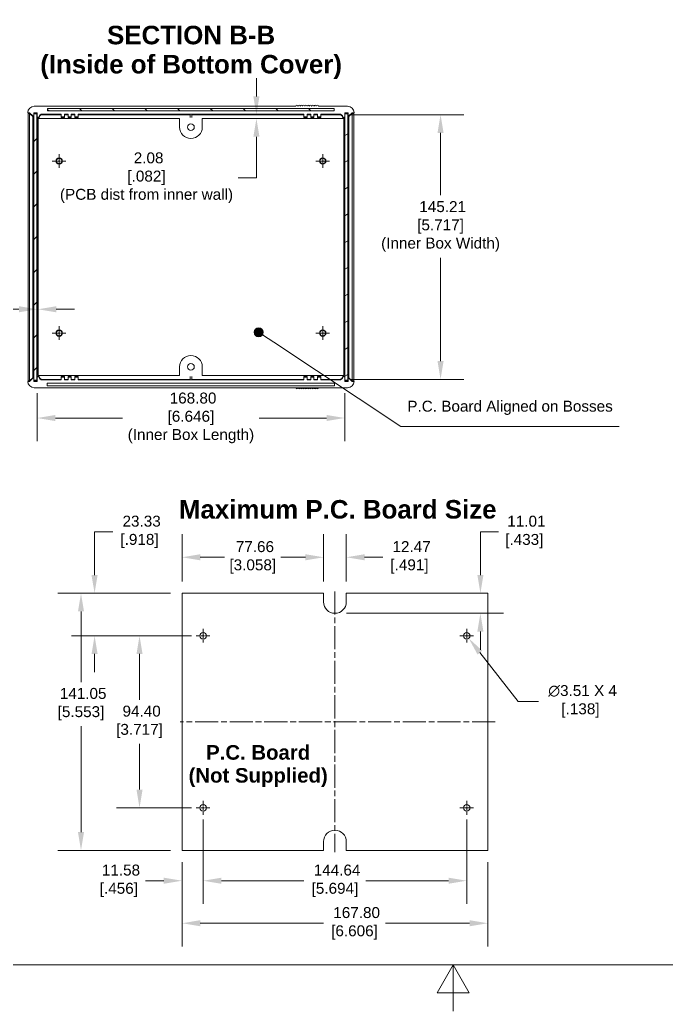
# Model space of a CAD drawing. Header units: millimetres. Extents: x 13 to 1104, y 13 to 850.
# Drawn here: x 321 to 676, y 13 to 557 of the extents above; entities that cross this region are included whole.
import ezdxf

# ---------------------------------------------------------------- set-up
doc = ezdxf.new("R2010")
doc.units = ezdxf.units.MM
doc.header["$LTSCALE"] = 4
doc.linetypes.add('CHAIN', pattern=[0.7087, 0.4724, -0.0591, 0.1181, -0.0591])
for name, color, linetype, lineweight in [('Border (ANSI)', 7, 'Continuous', 9), ('Center Mark (ANSI)', 7, 'Continuous', 9), ('Centerline (ANSI)', 7, 'Continuous', 9), ('Dimension (ANSI)', 7, 'Continuous', 9), ('Hatch (ANSI)', 7, 'Continuous', 9), ('Symbol (ANSI)', 7, 'Continuous', 9), ('Visible (ANSI)', 7, 'Continuous', 9)]:
    doc.layers.add(name, color=color, linetype=linetype, lineweight=lineweight)
doc.styles.add('Label Text (ANSI)', font='ARIALBD.TTF')
doc.styles.add('Note Text (ANSI)', font='ARIAL.TTF')
doc.dimstyles.new('Default - mm (ANSI)', dxfattribs={"dimscale": 4, "dimtxt": 1.5, "dimasz": 2.5, "dimexe": 3.175, "dimexo": 1.6002, "dimgap": 0.8, "dimtad": 0, "dimtih": 1, "dimtoh": 1, "dimrnd": 1e-08, "dimzin": 4, "dimdsep": 46, "dimtxsty": 'Note Text (ANSI)', "dimcen": 0.09, "dimdle": 10, "dimclrd": 256, "dimclre": 256, "dimclrt": 256, "dimadec": 1, "dimazin": 0, "dimtfac": 2.032, "dimtofl": 0, "dimtmove": 0, "dimatfit": 3, "dimfxl": 0, "dimtolj": 1, "dimtzin": 0, "dimlwd": -1, "dimlwe": -1, "dimarcsym": 0})

# ---------------------------------------------------------------- blocks, each defined once
blk = doc.blocks.new('Borders Default Border')
at = {"layer": 'Border (ANSI)', "flags": 128}
for points in [[(9.65, 9.65), (9.65, 206.25), (269.75, 206.25), (269.75, 9.65), (9.65, 9.65)], [(139.7, 3.3), (139.7, 9.65), (137.5, 5.84), (141.9, 5.84), (139.7, 9.65)]]:
    blk.add_lwpolyline(points, dxfattribs=at)
blk = doc.blocks.new('*D11')
at = {"layer": 'Defpoints', "color": 0}
for p in [(565.16, 220.56), (567.32, 217.8)]:
    blk.add_point(p, dxfattribs=at)
at = {"layer": 'Dimension (ANSI)'}
for p, q in [((565.88, 219.18), (566.6, 219.18)), ((566.24, 218.82), (566.24, 219.54)), ((594.48, 183.16), (573.49, 209.93)), ((605.62, 183.16), (594.48, 183.16))]:
    blk.add_line(p, q, dxfattribs=at)
blk.add_solid([(574.81, 210.96), (572.18, 208.9), (567.32, 217.8)], dxfattribs=at)
at = {"layer": 'Dimension (ANSI)', "insert": (628.65, 192.12), "char_height": 6, "attachment_point": 2, "style": 'Note Text (ANSI)'}
blk.add_mtext('\\A1; ∅3.51{ X 4}\\P[.138]', dxfattribs=at)
blk = doc.blocks.new('*D12')
at = {"layer": 'Defpoints', "color": 0}
for p in [(410.02, 242.5), (354.59, 101.45), (410.02, 101.45)]:
    blk.add_point(p, dxfattribs=at)
at = {"layer": 'Dimension (ANSI)'}
for p, q in [((403.62, 242.5), (341.89, 242.5)), ((354.59, 232.5), (354.59, 193.75)), ((354.59, 111.45), (354.59, 169.63)), ((403.62, 101.45), (341.89, 101.45))]:
    blk.add_line(p, q, dxfattribs=at)
for points in [[(352.92, 232.5), (356.25, 232.5), (354.59, 242.5)], [(352.92, 111.45), (356.25, 111.45), (354.59, 101.45)]]:
    blk.add_solid(points, dxfattribs=at)
at = {"layer": 'Dimension (ANSI)', "insert": (354.59, 190.55), "char_height": 6, "attachment_point": 2, "style": 'Note Text (ANSI)'}
blk.add_mtext('\\A1; 141.05\\P[5.553]', dxfattribs=at)
blk = doc.blocks.new('*D13')
at = {"layer": 'Defpoints', "color": 0}
for p in [(421.6, 219.18), (386.69, 124.78), (421.6, 124.78)]:
    blk.add_point(p, dxfattribs=at)
at = {"layer": 'Dimension (ANSI)'}
for p, q in [((415.2, 219.18), (373.99, 219.18)), ((386.69, 209.18), (386.69, 184.03)), ((386.69, 134.78), (386.69, 159.92)), ((415.2, 124.78), (373.99, 124.78))]:
    blk.add_line(p, q, dxfattribs=at)
for points in [[(385.03, 209.18), (388.36, 209.18), (386.69, 219.18)], [(385.03, 134.78), (388.36, 134.78), (386.69, 124.78)]]:
    blk.add_solid(points, dxfattribs=at)
at = {"layer": 'Dimension (ANSI)', "insert": (386.69, 180.83), "char_height": 6, "attachment_point": 2, "style": 'Note Text (ANSI)'}
blk.add_mtext('\\A1; 94.40\\P[3.717]', dxfattribs=at)
blk = doc.blocks.new('*D14')
at = {"layer": 'Defpoints', "color": 0}
for p in [(487.69, 262.24), (410.02, 242.5), (487.69, 242.5)]:
    blk.add_point(p, dxfattribs=at)
at = {"layer": 'Dimension (ANSI)'}
for p, q in [((410.02, 248.9), (410.02, 274.94)), ((487.69, 248.9), (487.69, 274.94)), ((420.02, 262.24), (433.39, 262.24)), ((477.69, 262.24), (464.31, 262.24))]:
    blk.add_line(p, q, dxfattribs=at)
for points in [[(420.02, 263.91), (420.02, 260.57), (410.02, 262.24)], [(477.69, 263.91), (477.69, 260.57), (487.69, 262.24)]]:
    blk.add_solid(points, dxfattribs=at)
at = {"layer": 'Dimension (ANSI)', "insert": (448.85, 271.1), "char_height": 6, "attachment_point": 2, "style": 'Note Text (ANSI)'}
blk.add_mtext('\\A1; 77.66\\P[3.058]', dxfattribs=at)
blk = doc.blocks.new('*D15')
at = {"layer": 'Defpoints', "color": 0}
for p in [(500.16, 262.24), (487.69, 242.5), (500.16, 242.5)]:
    blk.add_point(p, dxfattribs=at)
at = {"layer": 'Dimension (ANSI)'}
for p, q in [((487.69, 248.9), (487.69, 274.94)), ((500.16, 248.9), (500.16, 274.94)), ((477.69, 262.24), (467.69, 262.24)), ((510.16, 262.24), (520.16, 262.24))]:
    blk.add_line(p, q, dxfattribs=at)
for points in [[(477.69, 263.91), (477.69, 260.57), (487.69, 262.24)], [(510.16, 263.91), (510.16, 260.57), (500.16, 262.24)]]:
    blk.add_solid(points, dxfattribs=at)
at = {"layer": 'Dimension (ANSI)', "insert": (534.82, 271.1), "char_height": 6, "attachment_point": 2, "style": 'Note Text (ANSI)'}
blk.add_mtext('\\A1; 12.47\\P[.491]', dxfattribs=at)
blk = doc.blocks.new('*D16')
at = {"layer": 'Defpoints', "color": 0}
for p in [(577.82, 242.5), (493.92, 231.5), (573.74, 231.5)]:
    blk.add_point(p, dxfattribs=at)
at = {"layer": 'Dimension (ANSI)'}
for p, q in [((573.74, 252.5), (573.74, 276.19)), ((573.74, 276.19), (583.74, 276.19)), ((571.42, 242.5), (561.04, 242.5)), ((500.32, 231.5), (586.44, 231.5)), ((573.74, 221.5), (573.74, 211.5))]:
    blk.add_line(p, q, dxfattribs=at)
for points in [[(572.08, 252.5), (575.41, 252.5), (573.74, 242.5)], [(572.08, 221.5), (575.41, 221.5), (573.74, 231.5)]]:
    blk.add_solid(points, dxfattribs=at)
at = {"layer": 'Dimension (ANSI)', "insert": (597.83, 285.04), "char_height": 6, "attachment_point": 2, "style": 'Note Text (ANSI)'}
blk.add_mtext('\\A1; 11.01\\P[.433]', dxfattribs=at)
blk = doc.blocks.new('*D17')
at = {"layer": 'Defpoints', "color": 0}
for p in [(421.6, 124.78), (566.24, 124.78), (566.24, 84.78)]:
    blk.add_point(p, dxfattribs=at)
at = {"layer": 'Dimension (ANSI)'}
for p, q in [((421.6, 118.38), (421.6, 72.08)), ((566.24, 118.38), (566.24, 72.08)), ((431.6, 84.78), (476.94, 84.78)), ((556.24, 84.78), (510.9, 84.78))]:
    blk.add_line(p, q, dxfattribs=at)
for points in [[(431.6, 86.44), (431.6, 83.11), (421.6, 84.78)], [(556.24, 86.44), (556.24, 83.11), (566.24, 84.78)]]:
    blk.add_solid(points, dxfattribs=at)
at = {"layer": 'Dimension (ANSI)', "insert": (493.92, 93.63), "char_height": 6, "attachment_point": 2, "style": 'Note Text (ANSI)'}
blk.add_mtext('\\A1; 144.64\\P[5.694]', dxfattribs=at)
blk = doc.blocks.new('*D18')
at = {"layer": 'Defpoints', "color": 0}
for p in [(410.02, 101.45), (577.82, 101.45), (577.82, 61.45)]:
    blk.add_point(p, dxfattribs=at)
at = {"layer": 'Dimension (ANSI)'}
for p, q in [((410.02, 95.05), (410.02, 48.75)), ((577.82, 95.05), (577.82, 48.75)), ((420.02, 61.45), (487.68, 61.45)), ((567.82, 61.45), (521.65, 61.45))]:
    blk.add_line(p, q, dxfattribs=at)
for points in [[(420.02, 63.12), (420.02, 59.78), (410.02, 61.45)], [(567.82, 63.12), (567.82, 59.78), (577.82, 61.45)]]:
    blk.add_solid(points, dxfattribs=at)
at = {"layer": 'Dimension (ANSI)', "insert": (504.67, 70.31), "char_height": 6, "attachment_point": 2, "style": 'Note Text (ANSI)'}
blk.add_mtext('\\A1; 167.80\\P[6.606]', dxfattribs=at)
blk = doc.blocks.new('*D19')
at = {"layer": 'Defpoints', "color": 0}
for p in [(421.6, 124.78), (410.02, 101.45), (421.6, 84.78)]:
    blk.add_point(p, dxfattribs=at)
at = {"layer": 'Dimension (ANSI)'}
for p, q in [((421.6, 118.38), (421.6, 72.08)), ((410.02, 95.05), (410.02, 72.08)), ((400.02, 84.78), (390.02, 84.78)), ((431.6, 84.78), (441.6, 84.78))]:
    blk.add_line(p, q, dxfattribs=at)
for points in [[(400.02, 86.44), (400.02, 83.11), (410.02, 84.78)], [(431.6, 86.44), (431.6, 83.11), (421.6, 84.78)]]:
    blk.add_solid(points, dxfattribs=at)
at = {"layer": 'Dimension (ANSI)', "insert": (375.35, 93.63), "char_height": 6, "attachment_point": 2, "style": 'Note Text (ANSI)'}
blk.add_mtext('\\A1; 11.58\\P[.456]', dxfattribs=at)
blk = doc.blocks.new('*D20')
at = {"layer": 'Defpoints', "color": 0}
for p in [(362.03, 242.5), (410.02, 242.5), (421.6, 219.18)]:
    blk.add_point(p, dxfattribs=at)
at = {"layer": 'Dimension (ANSI)'}
for p, q in [((362.03, 252.5), (362.03, 276.21)), ((362.03, 276.21), (372.03, 276.21)), ((403.62, 242.5), (349.33, 242.5)), ((415.2, 219.18), (349.33, 219.18)), ((362.03, 209.18), (362.03, 199.18))]:
    blk.add_line(p, q, dxfattribs=at)
for points in [[(360.36, 252.5), (363.7, 252.5), (362.03, 242.5)], [(360.36, 209.18), (363.7, 209.18), (362.03, 219.18)]]:
    blk.add_solid(points, dxfattribs=at)
at = {"layer": 'Dimension (ANSI)', "insert": (386.69, 285.07), "char_height": 6, "attachment_point": 2, "style": 'Note Text (ANSI)'}
blk.add_mtext('\\A1; 23.33\\P[.918]', dxfattribs=at)
blk = doc.blocks.new('*D29')
at = {"layer": 'Defpoints', "color": 0}
for p in [(383.91, 505.07), (383.91, 502.99), (450.83, 505.07)]:
    blk.add_point(p, dxfattribs=at)
at = {"layer": 'Dimension (ANSI)'}
for p, q in [((450.83, 515.07), (450.83, 525.07)), ((450.83, 492.99), (450.83, 470.44)), ((450.83, 470.44), (440.83, 470.44))]:
    blk.add_line(p, q, dxfattribs=at)
for points in [[(449.16, 515.07), (452.49, 515.07), (450.83, 505.07)], [(449.16, 492.99), (452.49, 492.99), (450.83, 502.99)]]:
    blk.add_solid(points, dxfattribs=at)
at = {"layer": 'Dimension (ANSI)', "insert": (390.52, 484.4), "char_height": 6, "attachment_point": 2, "style": 'Note Text (ANSI)'}
blk.add_mtext('\\A1; 2.08\\P[.082]{\\P(PCB dist from inner wall)}', dxfattribs=at)
blk = doc.blocks.new('*D30')
at = {"layer": 'Defpoints', "color": 0}
for p in [(330.5, 503.72), (331, 491), (330.5, 398.33)]:
    blk.add_point(p, dxfattribs=at)
at = {"layer": 'Dimension (ANSI)'}
for p, q in [((330.5, 497.32), (330.5, 385.63)), ((320.5, 398.33), (304.99, 398.33)), ((341, 398.33), (351, 398.33))]:
    blk.add_line(p, q, dxfattribs=at)
for points in [[(320.5, 399.99), (320.5, 396.66), (330.5, 398.33)], [(341, 399.99), (341, 396.66), (331, 398.33)]]:
    blk.add_solid(points, dxfattribs=at)
at = {"layer": 'Dimension (ANSI)', "insert": (275.07, 398.33), "char_height": 6, "attachment_point": 5, "style": 'Note Text (ANSI)'}
blk.add_mtext('\\A1; .50\\P[.020]{\\P(PCB dist from \\Pend panel)}', dxfattribs=at)
blk = doc.blocks.new('*D31')
at = {"layer": 'Defpoints', "color": 0}
for p in [(496.3, 505.07), (496.3, 359.86), (551.87, 359.86)]:
    blk.add_point(p, dxfattribs=at)
at = {"layer": 'Dimension (ANSI)'}
for p, q in [((502.71, 505.07), (564.57, 505.07)), ((551.87, 495.07), (551.87, 460.85)), ((551.87, 369.86), (551.87, 426.53)), ((502.71, 359.86), (564.57, 359.86))]:
    blk.add_line(p, q, dxfattribs=at)
for points in [[(550.2, 495.07), (553.53, 495.07), (551.87, 505.07)], [(550.2, 369.86), (553.53, 369.86), (551.87, 359.86)]]:
    blk.add_solid(points, dxfattribs=at)
at = {"layer": 'Dimension (ANSI)', "insert": (551.87, 457.65), "char_height": 6, "attachment_point": 2, "style": 'Note Text (ANSI)'}
blk.add_mtext('\\A1; 145.21\\P[5.717]{\\P(Inner Box Width)}', dxfattribs=at)
blk = doc.blocks.new('*D32')
at = {"layer": 'Defpoints', "color": 0}
for p in [(330.5, 358.77), (499.3, 358.77), (330.5, 338.66)]:
    blk.add_point(p, dxfattribs=at)
at = {"layer": 'Dimension (ANSI)'}
for p, q in [((330.5, 352.37), (330.5, 325.96)), ((499.3, 352.37), (499.3, 325.96)), ((340.5, 338.66), (377.4, 338.66)), ((489.3, 338.66), (452.41, 338.66))]:
    blk.add_line(p, q, dxfattribs=at)
for points in [[(340.5, 340.32), (340.5, 336.99), (330.5, 338.66)], [(489.3, 340.32), (489.3, 336.99), (499.3, 338.66)]]:
    blk.add_solid(points, dxfattribs=at)
at = {"layer": 'Dimension (ANSI)', "insert": (414.9, 352.61), "char_height": 6, "attachment_point": 2, "style": 'Note Text (ANSI)'}
blk.add_mtext('\\A1; 168.80\\P[6.646]{\\P(Inner Box Length)}', dxfattribs=at)
blk = doc.blocks.new('Balloon3')
at = {"layer": 'Symbol (ANSI)'}
h = blk.add_hatch(color=256, dxfattribs=at)
edge = h.paths.add_edge_path(flags=0)
edge.add_arc((113.02, 96.43), 0.622, 0, 360)
for p, q in [((115.1, 95.05), (113.54, 96.09)), ((115.1, 95.05), (132.51, 83.51)), ((132.51, 83.51), (162.49, 83.51))]:
    blk.add_line(p, q, dxfattribs=at)
blk.add_circle((113.02, 96.43), 0.622, dxfattribs=at)
at = {"layer": 'Symbol (ANSI)', "insert": (147.5, 86.06), "char_height": 1.5, "attachment_point": 5, "style": 'Note Text (ANSI)'}
blk.add_mtext('P.C. Board Aligned on Bosses', dxfattribs=at)

msp = doc.modelspace()

# ---------------------------------------------------------------- hatches: boundary and pattern name
at = {"layer": 'Hatch (ANSI)'}
h = msp.add_hatch(dxfattribs=at)
h.set_pattern_fill('ANSI31', color=256, scale=101.6, angle=-90, style=0)
h.set_pattern_definition([(315, (0, 0), (8.98026, 8.98026), [])])
h.paths.add_polyline_path([(493.53, 508.416), (493.53, 507.116), (336.28, 507.116), (336.28, 508.416)])
h = msp.add_hatch(dxfattribs=at)
h.set_pattern_fill('ANSI31', color=256, scale=101.6, style=0)
h.set_pattern_definition([(45, (0, 0), (-8.98026, 8.98026), [])])
h.paths.add_polyline_path([(328.765, 505.467), (328.765, 359.467), (330.415, 359.467), (330.415, 505.467)])
h = msp.add_hatch(dxfattribs=at)
h.set_pattern_fill('ANSI31', color=256, scale=101.6, angle=-15, style=0)
h.set_pattern_definition([(30, (0, 0), (-6.35, 10.99852), [])])
h.paths.add_polyline_path([(499.395, 505.467), (499.395, 359.467), (501.045, 359.467), (501.045, 505.467)])

# ---------------------------------------------------------------- linework, layer by layer
at = {"layer": 'Center Mark (ANSI)', "linetype": 'CHAIN', "ltscale": 1.042232}
for p, q in [((346.337, 479.667), (338.832, 479.667)), ((342.585, 483.42), (342.585, 475.915)), ((490.977, 479.667), (483.472, 479.667)), ((487.225, 483.42), (487.225, 475.915)), ((342.585, 389.02), (342.585, 381.515)), ((487.225, 389.02), (487.225, 381.515)), ((346.337, 385.267), (338.832, 385.267)), ((490.977, 385.267), (483.472, 385.267)), ((425.355, 219.176), (417.85, 219.176)), ((421.602, 222.929), (421.602, 215.423)), ((569.995, 219.176), (562.49, 219.176)), ((566.242, 222.929), (566.242, 215.423)), ((421.602, 128.529), (421.602, 121.023)), ((566.242, 128.529), (566.242, 121.023)), ((425.355, 124.776), (417.85, 124.776)), ((569.995, 124.776), (562.49, 124.776))]:
    msp.add_line(p, q, dxfattribs=at)
at = {"layer": 'Centerline (ANSI)', "linetype": 'CHAIN', "ltscale": 6.702413}
for p, q in [((493.922, 243.502), (493.922, 100.45)), ((581.838, 171.976), (409.022, 171.976))]:
    msp.add_line(p, q, dxfattribs=at)
at = {"layer": 'Visible (ANSI)'}
for p, q in [((325.405, 506.217), (325.405, 506.166)), ((325.405, 506.166), (325.551, 505.823)), ((325.405, 506.166), (326.405, 506.166)), ((326.405, 506.166), (326.405, 505.823)), ((326.405, 506.166), (328.175, 504.466)), ((328.675, 506.166), (330.505, 506.166)), ((328.675, 504.466), (328.675, 506.166)), ((472.417, 509.717), (328.905, 509.717)), ((330.505, 506.166), (330.505, 503.716)), ((336.28, 508.416), (493.53, 508.416)), ((336.28, 507.116), (336.28, 508.416)), ((493.53, 507.116), (336.28, 507.116)), ((473.667, 509.717), (473.642, 509.717)), ((474.917, 509.717), (474.892, 509.717)), ((476.167, 509.717), (476.142, 509.717)), ((477.417, 509.717), (477.392, 509.717)), ((478.667, 509.717), (478.642, 509.717)), ((479.917, 509.717), (479.892, 509.717)), ((481.167, 509.717), (481.142, 509.717)), ((482.417, 509.717), (482.392, 509.717)), ((483.667, 509.717), (483.642, 509.717)), ((500.905, 509.717), (484.892, 509.717)), ((493.53, 508.416), (493.53, 507.116)), ((499.305, 506.166), (501.135, 506.166)), ((499.305, 503.716), (499.305, 506.166)), ((501.135, 504.466), (501.135, 506.166)), ((501.635, 504.466), (503.405, 506.166)), ((503.405, 506.166), (504.405, 506.166)), ((503.405, 506.166), (503.405, 505.823)), ((504.259, 505.823), (504.405, 506.166)), ((504.405, 506.166), (504.405, 506.217)), ((325.551, 505.823), (326.405, 505.823)), ((325.551, 359.111), (325.551, 505.823)), ((326.405, 505.823), (328.175, 504.162)), ((326.405, 359.111), (326.405, 505.823)), ((328.175, 504.466), (328.675, 504.466)), ((328.175, 504.466), (328.175, 504.162)), ((328.175, 504.162), (328.675, 504.162)), ((328.175, 504.162), (328.175, 360.773)), ((328.675, 505.823), (330.505, 505.823)), ((328.675, 504.466), (328.675, 504.162)), ((328.675, 504.162), (328.675, 360.773)), ((328.765, 505.467), (328.765, 359.467)), ((330.415, 505.467), (328.765, 505.467)), ((330.415, 359.467), (330.415, 505.467)), ((330.505, 503.716), (331.527, 503.716)), ((330.505, 503.716), (330.505, 503.412)), ((330.505, 503.412), (330.505, 361.523)), ((331.527, 503.412), (330.505, 503.412)), ((408.669, 502.993), (331.005, 502.993)), ((331.005, 502.993), (331.005, 361.941)), ((331.505, 503.112), (331.505, 502.993)), ((331.527, 503.716), (331.527, 503.412)), ((333.505, 505.416), (343.705, 505.416)), ((343.705, 505.073), (333.505, 505.073)), ((343.705, 503.816), (343.705, 505.416)), ((345.455, 503.816), (343.705, 503.816)), ((343.705, 503.816), (343.705, 503.473)), ((345.455, 503.473), (343.705, 503.473)), ((345.455, 505.416), (347.455, 505.416)), ((345.455, 505.416), (345.455, 503.816)), ((347.455, 505.073), (345.455, 505.073)), ((345.455, 503.816), (345.455, 503.473)), ((347.455, 503.816), (347.455, 505.416)), ((349.205, 503.816), (347.455, 503.816)), ((347.455, 503.816), (347.455, 503.473)), ((349.205, 503.473), (347.455, 503.473)), ((349.205, 505.416), (351.205, 505.416)), ((349.205, 505.416), (349.205, 503.816)), ((351.205, 505.073), (349.205, 505.073)), ((349.205, 503.816), (349.205, 503.473)), ((351.205, 503.816), (351.205, 505.416)), ((352.955, 503.816), (351.205, 503.816)), ((351.205, 503.816), (351.205, 503.473)), ((352.955, 503.473), (351.205, 503.473)), ((352.955, 505.416), (476.855, 505.416)), ((352.955, 505.416), (352.955, 503.816)), ((414.405, 505.073), (352.955, 505.073)), ((352.955, 503.816), (352.955, 503.473)), ((408.669, 498.223), (408.669, 502.993)), ((414.405, 503.481), (414.405, 505.413)), ((414.405, 505.413), (415.405, 505.413)), ((415.405, 505.413), (415.405, 503.481)), ((476.855, 505.073), (415.405, 505.073)), ((498.805, 502.993), (421.14, 502.993)), ((421.14, 502.993), (421.14, 498.223)), ((476.855, 505.416), (476.855, 503.816)), ((476.855, 503.816), (478.605, 503.816)), ((476.855, 503.816), (476.855, 503.473)), ((478.605, 503.473), (476.855, 503.473)), ((478.605, 505.416), (480.605, 505.416)), ((478.605, 503.816), (478.605, 505.416)), ((480.605, 505.073), (478.605, 505.073)), ((478.605, 503.816), (478.605, 503.473)), ((480.605, 505.416), (480.605, 503.816)), ((480.605, 503.816), (482.355, 503.816)), ((480.605, 503.816), (480.605, 503.473)), ((482.355, 503.473), (480.605, 503.473)), ((482.355, 505.416), (484.355, 505.416)), ((482.355, 503.816), (482.355, 505.416)), ((484.355, 505.073), (482.355, 505.073)), ((482.355, 503.816), (482.355, 503.473)), ((484.355, 505.416), (484.355, 503.816)), ((484.355, 503.816), (486.105, 503.816)), ((484.355, 503.816), (484.355, 503.473)), ((486.105, 503.473), (484.355, 503.473)), ((486.105, 505.416), (496.305, 505.416)), ((486.105, 503.816), (486.105, 505.416)), ((496.305, 505.073), (486.105, 505.073)), ((486.105, 503.816), (486.105, 503.473)), ((498.282, 503.716), (498.282, 503.412)), ((499.305, 503.716), (498.282, 503.716)), ((498.282, 503.412), (499.305, 503.412)), ((498.305, 503.112), (498.305, 502.993)), ((498.805, 361.941), (498.805, 502.993)), ((501.135, 505.823), (499.305, 505.823)), ((499.305, 503.716), (499.305, 503.412)), ((499.305, 503.412), (499.305, 361.523)), ((499.395, 505.467), (499.395, 359.467)), ((501.045, 505.467), (499.395, 505.467)), ((501.045, 359.467), (501.045, 505.467)), ((501.635, 504.466), (501.135, 504.466)), ((501.135, 504.466), (501.135, 504.162)), ((501.135, 504.162), (501.635, 504.162)), ((501.135, 504.162), (501.135, 360.773)), ((501.635, 504.162), (503.405, 505.823)), ((501.635, 504.466), (501.635, 504.162)), ((501.635, 504.162), (501.635, 360.773)), ((504.259, 505.823), (503.405, 505.823)), ((503.405, 505.823), (503.405, 359.111)), ((504.259, 505.823), (504.259, 359.111)), ((408.669, 361.941), (408.669, 366.711)), ((421.14, 366.711), (421.14, 361.941)), ((325.551, 359.111), (325.405, 358.769)), ((325.551, 359.111), (326.405, 359.111)), ((328.175, 360.773), (326.405, 359.111)), ((328.175, 360.469), (326.405, 358.769)), ((326.405, 358.769), (326.405, 359.111)), ((328.675, 360.773), (328.175, 360.773)), ((328.175, 360.469), (328.175, 360.773)), ((328.175, 360.469), (328.675, 360.469)), ((328.675, 360.469), (328.675, 360.773)), ((328.675, 360.469), (328.675, 358.769)), ((328.675, 359.111), (330.505, 359.111)), ((328.765, 359.467), (330.415, 359.467)), ((330.505, 361.523), (331.527, 361.523)), ((330.505, 361.219), (330.505, 361.523)), ((330.505, 361.219), (331.527, 361.219)), ((330.505, 361.219), (330.505, 358.769)), ((331.005, 361.941), (408.669, 361.941)), ((331.505, 361.941), (331.505, 361.823)), ((331.527, 361.219), (331.527, 361.523)), ((343.705, 359.861), (333.505, 359.861)), ((343.705, 359.519), (333.505, 359.519)), ((343.705, 361.461), (345.455, 361.461)), ((343.705, 361.119), (343.705, 361.461)), ((345.455, 361.119), (343.705, 361.119)), ((343.705, 361.119), (343.705, 359.519)), ((345.455, 361.119), (345.455, 361.461)), ((345.455, 359.519), (345.455, 361.119)), ((347.455, 359.861), (345.455, 359.861)), ((347.455, 359.519), (345.455, 359.519)), ((347.455, 361.461), (349.205, 361.461)), ((347.455, 361.119), (347.455, 361.461)), ((349.205, 361.119), (347.455, 361.119)), ((347.455, 361.119), (347.455, 359.519)), ((349.205, 361.119), (349.205, 361.461)), ((349.205, 359.519), (349.205, 361.119)), ((351.205, 359.861), (349.205, 359.861)), ((351.205, 359.519), (349.205, 359.519)), ((351.205, 361.461), (352.955, 361.461)), ((351.205, 361.119), (351.205, 361.461)), ((352.955, 361.119), (351.205, 361.119)), ((351.205, 361.119), (351.205, 359.519)), ((352.955, 361.119), (352.955, 361.461)), ((352.955, 359.519), (352.955, 361.119)), ((414.405, 359.861), (352.955, 359.861)), ((476.855, 359.519), (352.955, 359.519)), ((414.405, 361.454), (414.405, 359.521)), ((415.405, 359.521), (414.405, 359.521)), ((415.405, 359.521), (415.405, 361.454)), ((476.855, 359.861), (415.405, 359.861)), ((421.14, 361.941), (498.805, 361.941)), ((476.855, 361.461), (478.605, 361.461)), ((476.855, 361.119), (476.855, 361.461)), ((476.855, 361.119), (478.605, 361.119)), ((476.855, 359.519), (476.855, 361.119)), ((478.605, 361.119), (478.605, 361.461)), ((478.605, 361.119), (478.605, 359.519)), ((480.605, 359.861), (478.605, 359.861)), ((480.605, 359.519), (478.605, 359.519)), ((480.605, 361.461), (482.355, 361.461)), ((480.605, 361.119), (480.605, 361.461)), ((480.605, 361.119), (482.355, 361.119)), ((480.605, 359.519), (480.605, 361.119)), ((482.355, 361.119), (482.355, 361.461)), ((482.355, 361.119), (482.355, 359.519)), ((484.355, 359.861), (482.355, 359.861)), ((484.355, 359.519), (482.355, 359.519)), ((484.355, 361.461), (486.105, 361.461)), ((484.355, 361.119), (484.355, 361.461)), ((484.355, 361.119), (486.105, 361.119)), ((484.355, 359.519), (484.355, 361.119)), ((486.105, 361.119), (486.105, 361.461)), ((486.105, 361.119), (486.105, 359.519)), ((496.305, 359.861), (486.105, 359.861)), ((496.305, 359.519), (486.105, 359.519)), ((498.282, 361.219), (498.282, 361.523)), ((498.282, 361.523), (499.305, 361.523)), ((499.305, 361.219), (498.282, 361.219)), ((498.305, 361.941), (498.305, 361.823)), ((499.305, 361.219), (499.305, 361.523)), ((499.305, 358.769), (499.305, 361.219)), ((501.135, 359.111), (499.305, 359.111)), ((499.395, 359.467), (501.045, 359.467)), ((501.635, 360.773), (501.135, 360.773)), ((501.135, 360.469), (501.135, 360.773)), ((501.135, 360.469), (501.135, 358.769)), ((501.635, 360.469), (501.135, 360.469)), ((503.405, 359.111), (501.635, 360.773)), ((501.635, 360.469), (501.635, 360.773)), ((503.405, 358.769), (501.635, 360.469)), ((504.259, 359.111), (503.405, 359.111)), ((503.405, 358.769), (503.405, 359.111)), ((504.405, 358.769), (504.259, 359.111)), ((325.405, 358.769), (325.405, 358.718)), ((326.405, 358.769), (325.405, 358.769)), ((330.505, 358.769), (328.675, 358.769)), ((328.905, 355.217), (472.417, 355.217)), ((336.08, 356.319), (336.08, 357.819)), ((336.08, 357.819), (493.73, 357.819)), ((493.73, 356.319), (336.08, 356.319)), ((493.53, 357.819), (336.28, 357.819)), ((473.642, 355.217), (472.417, 355.217)), ((473.642, 355.217), (473.667, 355.217)), ((474.892, 355.217), (473.667, 355.217)), ((474.892, 355.217), (474.917, 355.217)), ((476.142, 355.217), (474.917, 355.217)), ((476.142, 355.217), (476.167, 355.217)), ((477.392, 355.217), (476.167, 355.217)), ((477.392, 355.217), (477.417, 355.217)), ((478.642, 355.217), (477.417, 355.217)), ((478.642, 355.217), (478.667, 355.217)), ((479.892, 355.217), (478.667, 355.217)), ((479.892, 355.217), (479.917, 355.217)), ((481.142, 355.217), (479.917, 355.217)), ((481.142, 355.217), (481.167, 355.217)), ((482.392, 355.217), (481.167, 355.217)), ((482.392, 355.217), (482.417, 355.217)), ((483.642, 355.217), (482.417, 355.217)), ((483.642, 355.217), (483.667, 355.217)), ((484.892, 355.217), (483.667, 355.217)), ((484.892, 355.217), (500.905, 355.217)), ((493.73, 357.819), (493.73, 356.319)), ((501.135, 358.769), (499.305, 358.769)), ((504.405, 358.769), (503.405, 358.769)), ((504.405, 358.718), (504.405, 358.769)), ((487.687, 242.502), (410.022, 242.502)), ((410.022, 242.502), (410.022, 101.45)), ((487.687, 237.732), (487.687, 242.502)), ((577.822, 242.502), (500.158, 242.502)), ((500.158, 242.502), (500.158, 237.732)), ((577.822, 101.45), (577.822, 242.502)), ((487.687, 101.45), (487.687, 106.22)), ((500.158, 106.22), (500.158, 101.45)), ((410.022, 101.45), (487.687, 101.45)), ((500.158, 101.45), (577.822, 101.45))]:
    msp.add_line(p, q, dxfattribs=at)
at = {"layer": 'Visible (ANSI)', "flags": 128}
for points in [[(332.505, 504.805), (332.429, 504.76), (332.356, 504.711), (332.286, 504.659), (332.218, 504.605), (332.153, 504.549), (332.091, 504.49), (332.031, 504.429), (331.974, 504.364), (331.919, 504.296), (331.866, 504.226), (331.817, 504.152), (331.77, 504.076), (331.727, 503.998), (331.688, 503.919), (331.652, 503.838), (331.621, 503.757), (331.594, 503.676), (331.57, 503.594), (331.55, 503.512), (331.534, 503.429), (331.521, 503.346), (331.512, 503.263), (331.507, 503.179), (331.505, 503.096)], [(498.305, 503.096), (498.303, 503.179), (498.298, 503.263), (498.289, 503.346), (498.276, 503.429), (498.26, 503.512), (498.24, 503.594), (498.216, 503.676), (498.188, 503.757), (498.157, 503.838), (498.122, 503.919), (498.083, 503.998), (498.039, 504.076), (497.993, 504.152), (497.943, 504.226), (497.891, 504.296), (497.836, 504.364), (497.778, 504.429), (497.718, 504.49), (497.656, 504.549), (497.591, 504.605), (497.524, 504.659), (497.453, 504.711), (497.38, 504.76), (497.305, 504.805)], [(332.505, 360.129), (332.422, 360.18), (332.343, 360.233), (332.267, 360.29), (332.194, 360.35), (332.124, 360.413), (332.059, 360.477), (331.997, 360.544), (331.939, 360.613), (331.885, 360.684), (331.835, 360.756), (331.788, 360.829), (331.745, 360.903), (331.706, 360.978), (331.671, 361.054), (331.639, 361.131), (331.61, 361.208), (331.585, 361.286), (331.564, 361.364), (331.546, 361.443), (331.531, 361.522), (331.519, 361.601), (331.511, 361.68), (331.506, 361.76), (331.505, 361.839)], [(498.305, 361.839), (498.303, 361.76), (498.298, 361.68), (498.29, 361.601), (498.279, 361.522), (498.264, 361.443), (498.246, 361.364), (498.224, 361.286), (498.199, 361.208), (498.171, 361.131), (498.139, 361.054), (498.103, 360.978), (498.064, 360.903), (498.021, 360.829), (497.975, 360.756), (497.925, 360.684), (497.871, 360.613), (497.813, 360.544), (497.751, 360.477), (497.685, 360.413), (497.616, 360.35), (497.543, 360.29), (497.466, 360.233), (497.387, 360.18), (497.305, 360.129)]]:
    msp.add_lwpolyline(points, dxfattribs=at)
at = {"layer": 'Visible (ANSI)'}
for centre, radius in [((414.905, 498.223), 1.825), ((342.585, 479.667), 1.753), ((342.585, 479.667), 1.525), ((487.225, 479.667), 1.753), ((487.225, 479.667), 1.525), ((342.585, 385.267), 1.753), ((342.585, 385.267), 1.525), ((487.225, 385.267), 1.753), ((487.225, 385.267), 1.525), ((414.905, 366.711), 1.825), ((421.602, 219.176), 1.753), ((566.242, 219.176), 1.753), ((421.602, 124.776), 1.753), ((566.242, 124.776), 1.753)]:
    msp.add_circle(centre, radius, dxfattribs=at)
for centre, radius, start, end in [((473.03, 509.592), 0.625, 11.53696, 168.46304), ((474.28, 509.592), 0.625, 11.53696, 168.46304), ((475.53, 509.592), 0.625, 11.53696, 168.46304), ((476.78, 509.592), 0.625, 11.53696, 168.46304), ((478.03, 509.592), 0.625, 11.53696, 168.46304), ((479.28, 509.592), 0.625, 11.53696, 168.46304), ((480.53, 509.592), 0.625, 11.53696, 168.46304), ((481.78, 509.592), 0.625, 11.53696, 168.46304), ((483.03, 509.592), 0.625, 11.53696, 168.46304), ((484.28, 509.592), 0.625, 11.53696, 168.46304), ((414.905, 498.223), 6.235, 180, 0), ((414.905, 366.711), 6.235, 0, 180), ((493.922, 237.732), 6.235, 180, 0), ((493.922, 106.22), 6.235, 0, 180)]:
    msp.add_arc(centre, radius, start, end, dxfattribs=at)
for centre, major_axis, ratio, start_param, end_param in [((328.905, 506.217), (0, 3.501), 0.9997389, 0, 1.5707963), ((500.905, 506.217), (0, 3.501), 0.9997389, 4.712389, 6.2831853), ((333.505, 503.112), (0, 2.001), 0.9997389, 1.4200036, 1.5707963), ((333.505, 503.416), (0, 2.001), 0.9997389, 0, 1.4200036), ((333.505, 503.073), (0, 2.001), 0.9997389, 0, 0.5235988), ((496.305, 503.416), (0, 2.001), 0.9997389, 4.8631818, 6.2831853), ((496.305, 503.073), (0, 2.001), 0.9997389, 5.7595865, 6.2831853), ((496.305, 503.112), (0, 2.001), 0.9997389, 4.712389, 4.8631818), ((333.505, 361.823), (0, -2.001), 0.9997389, 4.712389, 4.8631818), ((333.505, 361.519), (0, -2.001), 0.9997389, 4.8631818, 6.2831853), ((333.505, 361.862), (0, -2.001), 0.9997389, 5.7595865, 6.2831853), ((496.305, 361.519), (0, -2.001), 0.9997389, 0, 1.4200036), ((496.305, 361.862), (0, -2.001), 0.9997389, 0, 0.5235988), ((496.305, 361.823), (0, -2.001), 0.9997389, 1.4200036, 1.5707963), ((328.905, 358.718), (0, -3.501), 0.9997389, 4.712389, 6.2831853), ((473.03, 355.342), (-0.625, 0), 0.9994778, 0.2013579, 2.9402347), ((474.28, 355.342), (-0.625, 0), 0.9994778, 0.2013579, 2.9402347), ((475.53, 355.342), (-0.625, 0), 0.9994778, 0.2013579, 2.9402347), ((476.78, 355.342), (-0.625, 0), 0.9994778, 0.2013579, 2.9402347), ((478.03, 355.342), (-0.625, 0), 0.9994778, 0.2013579, 2.9402347), ((479.28, 355.342), (-0.625, 0), 0.9994778, 0.2013579, 2.9402347), ((480.53, 355.342), (-0.625, 0), 0.9994778, 0.2013579, 2.9402347), ((481.78, 355.342), (-0.625, 0), 0.9994778, 0.2013579, 2.9402347), ((483.03, 355.342), (-0.625, 0), 0.9994778, 0.2013579, 2.9402347), ((484.28, 355.342), (-0.625, 0), 0.9994778, 0.2013579, 2.9402347), ((500.905, 358.718), (0, -3.501), 0.9997389, 0, 1.5707963)]:
    msp.add_ellipse(centre, major_axis=major_axis, ratio=ratio, start_param=start_param, end_param=end_param, dxfattribs=at)

# ---------------------------------------------------------------- block references
at = {"xscale": 4, "yscale": 4, "zscale": 4}
msp.add_blockref('Borders Default Border', (0, 0), dxfattribs=at)
at = {"layer": 'Symbol (ANSI)', "xscale": 4, "yscale": 4, "zscale": 4}
msp.add_blockref('Balloon3', (0, 0), dxfattribs=at)

# ---------------------------------------------------------------- texts
at = {"layer": 'Symbol (ANSI)', "attachment_point": 2, "line_spacing_factor": 0.944221, "style": 'Label Text (ANSI)'}
for s, insert, char_height, width in [('{\\fArial|b1|i0;SECTION B-B\\P(Inside of Bottom Cover)}', (414.991, 553.864), 10.16, 187.8452), ('{\\fArial|b1|i0;\\H8.0000;P.C. Board\\P(Not Supplied)}', (451.796, 159.191), 8, 76.35976)]:
    msp.add_mtext(s, dxfattribs=dict(at, insert=insert, char_height=char_height, width=width))
at = {"layer": 'Symbol (ANSI)', "insert": (495.449, 293.648), "char_height": 10.16, "width": 179.92048, "attachment_point": 2, "style": 'Label Text (ANSI)'}
msp.add_mtext('{\\fArial|b1|i0;Maximum P.C. Board Size}', dxfattribs=at)

# ---------------------------------------------------------------- dimensions: what is measured, and where the dimension line sits
at = {"layer": 'Dimension (ANSI)'}
for base, p1, p2, angle, text, override, picture, middle in [((450.826, 505.073), (383.912, 502.993), (383.912, 505.073), 90, ' <>\\X[.082]{\\P(PCB dist from inner wall)}', {"dimdec": 2, "dimpost": '\\X', "dimse1": 1, "dimse2": 1, "dimtp": 0, "dimtm": 0, "dimtdec": 2, "dimatfit": 1, "dimtvp": -0.333333}, '*D29', (390.523, 470.444)), ((330.505, 398.327), (331.005, 491.002), (330.505, 503.716), 180, ' <>\\X[.020]{\\P(PCB dist from \\Pend panel)}', {"dimtih": 0, "dimtoh": 0, "dimdec": 2, "dimpost": '\\X', "dimse1": 1, "dimtp": 0, "dimtm": 0, "dimtdec": 2, "dimatfit": 1}, '*D30', (275.07, 398.327)), ((551.867, 359.861), (496.305, 505.073), (496.305, 359.861), 90, ' <>\\X[5.717]{\\P(Inner Box Width)}', {"dimdec": 2, "dimpost": '\\X', "dimtp": 0, "dimtm": 0, "dimtdec": 2, "dimatfit": 1, "dimtvp": -0.333333}, '*D31', (551.867, 443.692)), ((362.031, 242.502), (421.602, 219.176), (410.022, 242.502), 90, ' <>\\X[.918]', {"dimdec": 2, "dimpost": '\\X', "dimtp": 0, "dimtm": 0, "dimtdec": 2, "dimatfit": 1, "dimtvp": -0.25}, '*D20', (386.692, 276.212)), ((573.7438, 231.4967), (577.8225, 242.5021), (493.9225, 231.4967), 270, ' <>\\X[.433]', {"dimdec": 2, "dimpost": '\\X', "dimtp": 0, "dimtm": 0, "dimtdec": 2, "dimatfit": 1, "dimtvp": -0.25}, '*D16', (597.8265, 276.1861)), ((487.687, 262.2395), (410.0225, 242.5021), (487.687, 242.5021), 180, ' <>\\X[3.058]', {"dimtih": 0, "dimtoh": 0, "dimdec": 2, "dimpost": '\\X', "dimtp": 0, "dimtm": 0, "dimtdec": 2, "dimatfit": 1, "dimtvp": -0.25}, '*D14', (448.8548, 262.2395)), ((354.586, 101.45), (410.022, 242.502), (410.022, 101.45), 90, ' <>\\X[5.553]', {"dimdec": 2, "dimpost": '\\X', "dimtp": 0, "dimtm": 0, "dimtdec": 2, "dimatfit": 1, "dimtvp": -0.25}, '*D12', (354.586, 181.692)), ((386.692, 124.776), (421.602, 219.176), (421.602, 124.776), 90, ' <>\\X[3.717]', {"dimdec": 2, "dimpost": '\\X', "dimtp": 0, "dimtm": 0, "dimtdec": 2, "dimatfit": 1, "dimtvp": -0.25}, '*D13', (386.692, 171.976)), ((421.602, 84.776), (410.022, 101.45), (421.602, 124.776), 180, ' <>\\X[.456]', {"dimtih": 0, "dimtoh": 0, "dimdec": 2, "dimpost": '\\X', "dimtp": 0, "dimtm": 0, "dimtdec": 2, "dimatfit": 1, "dimtvp": -0.25}, '*D19', (375.355, 84.776)), ((566.242, 84.776), (421.602, 124.776), (566.242, 124.776), 180, ' <>\\X[5.694]', {"dimtih": 0, "dimtoh": 0, "dimdec": 2, "dimpost": '\\X', "dimtp": 0, "dimtm": 0, "dimtdec": 2, "dimatfit": 1, "dimtvp": -0.25}, '*D17', (493.922, 84.776)), ((577.822, 61.45), (410.022, 101.45), (577.822, 101.45), 180, ' <>\\X[6.606]', {"dimtih": 0, "dimtoh": 0, "dimdec": 2, "dimpost": '\\X', "dimtp": 0, "dimtm": 0, "dimtdec": 2, "dimatfit": 1, "dimtvp": -0.25}, '*D18', (504.666, 61.45))]:
    dim = msp.add_linear_dim(base=base, p1=p1, p2=p2, angle=angle, text=text, dimstyle='Default - mm (ANSI)', override=override, dxfattribs=at)
    dim.commit()
    dim.dimension.update_dxf_attribs({"geometry": picture, "text_midpoint": middle, "dimtype": 160})
for base, p1, p2, text, override, picture, middle in [((330.505, 338.656), (499.305, 358.769), (330.505, 358.769), ' <>\\X[6.646]{\\P(Inner Box Length)}', {"dimtih": 0, "dimtoh": 0, "dimdec": 2, "dimpost": '\\X', "dimtp": 0, "dimtm": 0, "dimtdec": 2, "dimatfit": 1, "dimtvp": -0.333333}, '*D32', (414.905, 338.656)), ((500.158, 262.239), (487.687, 242.502), (500.158, 242.502), ' <>\\X[.491]', {"dimtih": 0, "dimtoh": 0, "dimdec": 2, "dimpost": '\\X', "dimtp": 0, "dimtm": 0, "dimtdec": 2, "dimatfit": 1, "dimtvp": -0.25}, '*D15', (534.82, 262.239))]:
    dim = msp.add_linear_dim(base=base, p1=p1, p2=p2, text=text, dimstyle='Default - mm (ANSI)', override=override, dxfattribs=at)
    dim.commit()
    dim.dimension.update_dxf_attribs({"geometry": picture, "text_midpoint": middle, "dimtype": 160})
dim = msp.add_diameter_dim_2p(p1=(565.161, 220.555), p2=(567.324, 217.797), text=' <>{ X 4}\\X[.138]', dimstyle='Default - mm (ANSI)', override={"dimdec": 2, "dimpost": '\\X', "dimtp": 0, "dimtm": 0, "dimtdec": 2, "dimtvp": -0.25}, dxfattribs=at)
dim.commit()
dim.dimension.update_dxf_attribs({"geometry": '*D11', "text_midpoint": (628.654, 183.163), "dimtype": 163})

doc.saveas('drawing.dxf')
